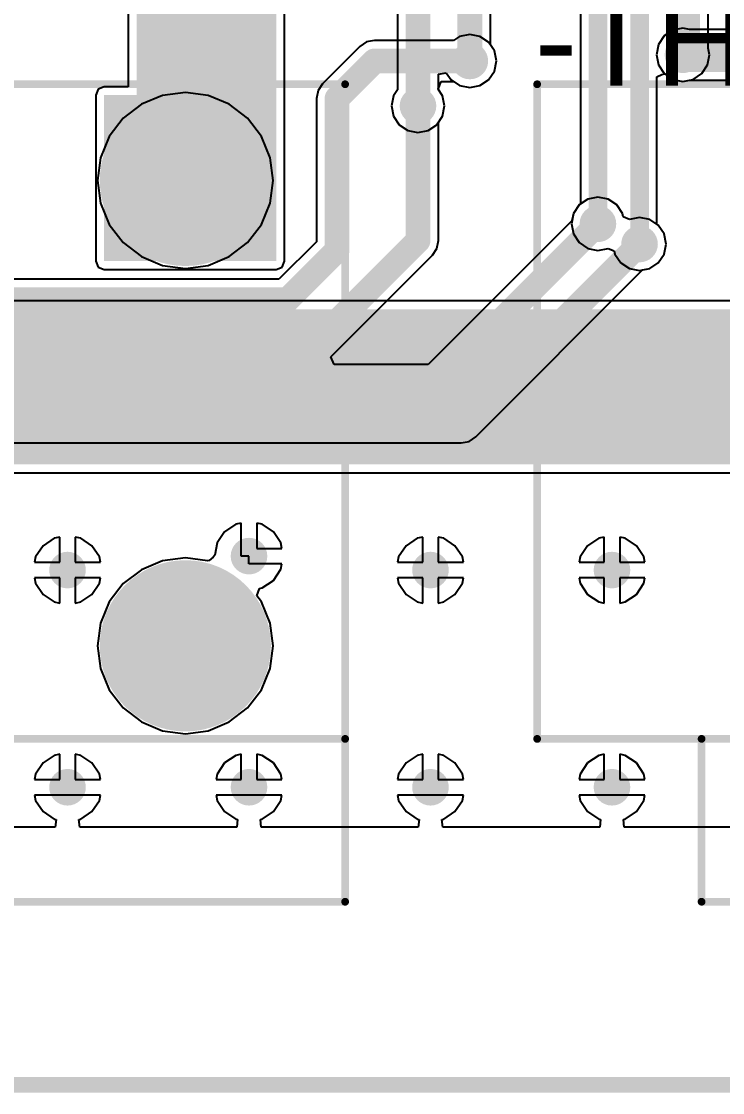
# Model space of a CAD drawing. Header units: millimetres. Extents: x -0.26 to 4.68, y -0.29 to 2.93.
# Drawn here: x 3.03 to 3.482, y -0.237 to 0.453 of the extents above; entities that cross this region are included whole.
import ezdxf

# ---------------------------------------------------------------- set-up
doc = ezdxf.new("R2010")
doc.units = ezdxf.units.MM
doc.header["$MEASUREMENT"] = 0
for name, color, linetype in [('BottomLayer', 5, 'Continuous'), ('BottomSolder', 6, 'Continuous'), ('Mechanical1', 6, 'Continuous'), ('MultiLayer', 9, 'Continuous'), ('PadHoleLayer', 156, 'Continuous'), ('TopLayer', 1, 'Continuous'), ('TopOverlay', 2, 'Continuous'), ('TopSolder', 216, 'Continuous'), ('ViaHoleLayer', 16, 'Continuous')]:
    doc.layers.add(name, color=color, linetype=linetype)
doc.styles.add('Arial', font='arial.ttf', dxfattribs={"height": 0.2})

# ---------------------------------------------------------------- blocks, each defined once
blk = doc.blocks.new('HA0200500000G_10')
at = {"layer": 'BottomLayer'}
h = blk.add_hatch(color=5, dxfattribs=at)
edge = h.paths.add_edge_path()
edge.add_arc((-0.1, 0.15), 0.05118, 0, 360)
h = blk.add_hatch(color=5, dxfattribs=at)
edge = h.paths.add_edge_path()
edge.add_arc((0.1, 0.15), 0.05118, 0, 360)
blk.add_hatch(color=5, dxfattribs=at).paths.add_polyline_path([(-0.15118, -0.09882), (-0.04882, -0.09882), (-0.04882, -0.20118), (-0.15118, -0.20118)])
h = blk.add_hatch(color=5, dxfattribs=at)
edge = h.paths.add_edge_path()
edge.add_arc((0.1, -0.15), 0.05118, 0, 360)
at = {"layer": 'BottomSolder'}
h = blk.add_hatch(color=6, dxfattribs=at)
edge = h.paths.add_edge_path()
edge.add_arc((-0.1, 0.15), 0.05518, 0, 360)
h = blk.add_hatch(color=6, dxfattribs=at)
edge = h.paths.add_edge_path()
edge.add_arc((0.1, 0.15), 0.05518, 0, 360)
blk.add_hatch(color=6, dxfattribs=at).paths.add_polyline_path([(-0.15518, -0.09482), (-0.04482, -0.09482), (-0.04482, -0.20518), (-0.15518, -0.20518)])
h = blk.add_hatch(color=6, dxfattribs=at)
edge = h.paths.add_edge_path()
edge.add_arc((0.1, -0.15), 0.05518, 0, 360)
at = {"layer": 'MultiLayer'}
h = blk.add_hatch(color=9, dxfattribs=at)
edge = h.paths.add_edge_path()
edge.add_arc((-0.1, 0.15), 0.05118, 0, 360)
h = blk.add_hatch(color=9, dxfattribs=at)
edge = h.paths.add_edge_path()
edge.add_arc((0.1, 0.15), 0.05118, 0, 360)
blk.add_hatch(color=9, dxfattribs=at).paths.add_polyline_path([(-0.15118, -0.09882), (-0.04882, -0.09882), (-0.04882, -0.20118), (-0.15118, -0.20118)])
h = blk.add_hatch(color=9, dxfattribs=at)
edge = h.paths.add_edge_path()
edge.add_arc((0.1, -0.15), 0.05118, 0, 360)
at = {"layer": 'PadHoleLayer'}
h = blk.add_hatch(color=156, dxfattribs=at)
edge = h.paths.add_edge_path()
edge.add_arc((-0.1, 0.15), 0.02559, 0, 360)
h = blk.add_hatch(color=156, dxfattribs=at)
edge = h.paths.add_edge_path()
edge.add_arc((0.1, 0.15), 0.02559, 0, 360)
h = blk.add_hatch(color=156, dxfattribs=at)
edge = h.paths.add_edge_path()
edge.add_arc((-0.1, -0.15), 0.02559, 0, 360)
h = blk.add_hatch(color=156, dxfattribs=at)
edge = h.paths.add_edge_path()
edge.add_arc((0.1, -0.15), 0.02559, 0, 360)
at = {"layer": 'TopLayer'}
h = blk.add_hatch(color=1, dxfattribs=at)
edge = h.paths.add_edge_path()
edge.add_arc((-0.1, 0.15), 0.05118, 0, 360)
h = blk.add_hatch(color=1, dxfattribs=at)
edge = h.paths.add_edge_path()
edge.add_arc((0.1, 0.15), 0.05118, 0, 360)
blk.add_hatch(color=1, dxfattribs=at).paths.add_polyline_path([(-0.15118, -0.09882), (-0.04882, -0.09882), (-0.04882, -0.20118), (-0.15118, -0.20118)])
h = blk.add_hatch(color=1, dxfattribs=at)
edge = h.paths.add_edge_path()
edge.add_arc((0.1, -0.15), 0.05118, 0, 360)
at = {"layer": 'TopSolder'}
h = blk.add_hatch(color=216, dxfattribs=at)
edge = h.paths.add_edge_path()
edge.add_arc((-0.1, 0.15), 0.05518, 0, 360)
h = blk.add_hatch(color=216, dxfattribs=at)
edge = h.paths.add_edge_path()
edge.add_arc((0.1, 0.15), 0.05518, 0, 360)
blk.add_hatch(color=216, dxfattribs=at).paths.add_polyline_path([(-0.15518, -0.09482), (-0.04482, -0.09482), (-0.04482, -0.20518), (-0.15518, -0.20518)])
h = blk.add_hatch(color=216, dxfattribs=at)
edge = h.paths.add_edge_path()
edge.add_arc((0.1, -0.15), 0.05518, 0, 360)
at = {"layer": 'TopOverlay', "const_width": 0.005}
for points in [[(-0.301, 0.212), (0.203, 0.212)], [(-0.301, -0.21), (-0.301, 0.212)], [(0.203, -0.315), (0.203, 0.212)], [(-0.301, -0.21), (-0.195, -0.21)], [(-0.195, -0.21), (0.203, -0.21)], [(-0.195, -0.315), (-0.195, -0.21)], [(-0.195, -0.315), (0.203, -0.315)]]:
    blk.add_lwpolyline(points, dxfattribs=at)
at = {"layer": 'TopOverlay', "const_width": 0.0025}
for points in [[(-0.30225, 0.212, 1), (-0.29975, 0.212, 1)], [(-0.30225, 0.212, 1), (-0.29975, 0.212, 1)], [(0.20175, 0.212, 1), (0.20425, 0.212, 1)], [(0.20175, 0.212, 1), (0.20425, 0.212, 1)], [(-0.30225, -0.21, 1), (-0.29975, -0.21, 1)], [(-0.30225, -0.21, 1), (-0.29975, -0.21, 1)], [(-0.19625, -0.21, 1), (-0.19375, -0.21, 1)], [(-0.19625, -0.21, 1), (-0.19375, -0.21, 1)], [(-0.19625, -0.21, 1), (-0.19375, -0.21, 1)], [(0.20175, -0.21, 1), (0.20425, -0.21, 1)], [(-0.19625, -0.315, 1), (-0.19375, -0.315, 1)], [(-0.19625, -0.315, 1), (-0.19375, -0.315, 1)], [(0.20175, -0.315, 1), (0.20425, -0.315, 1)], [(0.20175, -0.315, 1), (0.20425, -0.315, 1)]]:
    blk.add_lwpolyline(points, format="xyb", close=True, dxfattribs=at)
blk = doc.blocks.new('HA0200500000G_12')
at = {"layer": 'BottomLayer'}
h = blk.add_hatch(color=5, dxfattribs=at)
edge = h.paths.add_edge_path()
edge.add_arc((-0.1, 0.15), 0.05118, 0, 360)
h = blk.add_hatch(color=5, dxfattribs=at)
edge = h.paths.add_edge_path()
edge.add_arc((0.1, 0.15), 0.05118, 0, 360)
blk.add_hatch(color=5, dxfattribs=at).paths.add_polyline_path([(-0.15118, -0.09882), (-0.04882, -0.09882), (-0.04882, -0.20118), (-0.15118, -0.20118)])
h = blk.add_hatch(color=5, dxfattribs=at)
edge = h.paths.add_edge_path()
edge.add_arc((0.1, -0.15), 0.05118, 0, 360)
at = {"layer": 'BottomSolder'}
h = blk.add_hatch(color=6, dxfattribs=at)
edge = h.paths.add_edge_path()
edge.add_arc((-0.1, 0.15), 0.05518, 0, 360)
h = blk.add_hatch(color=6, dxfattribs=at)
edge = h.paths.add_edge_path()
edge.add_arc((0.1, 0.15), 0.05518, 0, 360)
blk.add_hatch(color=6, dxfattribs=at).paths.add_polyline_path([(-0.15518, -0.09482), (-0.04482, -0.09482), (-0.04482, -0.20518), (-0.15518, -0.20518)])
h = blk.add_hatch(color=6, dxfattribs=at)
edge = h.paths.add_edge_path()
edge.add_arc((0.1, -0.15), 0.05518, 0, 360)
at = {"layer": 'MultiLayer'}
h = blk.add_hatch(color=9, dxfattribs=at)
edge = h.paths.add_edge_path()
edge.add_arc((-0.1, 0.15), 0.05118, 0, 360)
h = blk.add_hatch(color=9, dxfattribs=at)
edge = h.paths.add_edge_path()
edge.add_arc((0.1, 0.15), 0.05118, 0, 360)
blk.add_hatch(color=9, dxfattribs=at).paths.add_polyline_path([(-0.15118, -0.09882), (-0.04882, -0.09882), (-0.04882, -0.20118), (-0.15118, -0.20118)])
h = blk.add_hatch(color=9, dxfattribs=at)
edge = h.paths.add_edge_path()
edge.add_arc((0.1, -0.15), 0.05118, 0, 360)
at = {"layer": 'PadHoleLayer'}
h = blk.add_hatch(color=156, dxfattribs=at)
edge = h.paths.add_edge_path()
edge.add_arc((-0.1, 0.15), 0.02559, 0, 360)
h = blk.add_hatch(color=156, dxfattribs=at)
edge = h.paths.add_edge_path()
edge.add_arc((0.1, 0.15), 0.02559, 0, 360)
h = blk.add_hatch(color=156, dxfattribs=at)
edge = h.paths.add_edge_path()
edge.add_arc((-0.1, -0.15), 0.02559, 0, 360)
h = blk.add_hatch(color=156, dxfattribs=at)
edge = h.paths.add_edge_path()
edge.add_arc((0.1, -0.15), 0.02559, 0, 360)
at = {"layer": 'TopLayer'}
h = blk.add_hatch(color=1, dxfattribs=at)
edge = h.paths.add_edge_path()
edge.add_arc((-0.1, 0.15), 0.05118, 0, 360)
h = blk.add_hatch(color=1, dxfattribs=at)
edge = h.paths.add_edge_path()
edge.add_arc((0.1, 0.15), 0.05118, 0, 360)
blk.add_hatch(color=1, dxfattribs=at).paths.add_polyline_path([(-0.15118, -0.09882), (-0.04882, -0.09882), (-0.04882, -0.20118), (-0.15118, -0.20118)])
h = blk.add_hatch(color=1, dxfattribs=at)
edge = h.paths.add_edge_path()
edge.add_arc((0.1, -0.15), 0.05118, 0, 360)
at = {"layer": 'TopSolder'}
h = blk.add_hatch(color=216, dxfattribs=at)
edge = h.paths.add_edge_path()
edge.add_arc((-0.1, 0.15), 0.05518, 0, 360)
h = blk.add_hatch(color=216, dxfattribs=at)
edge = h.paths.add_edge_path()
edge.add_arc((0.1, 0.15), 0.05518, 0, 360)
blk.add_hatch(color=216, dxfattribs=at).paths.add_polyline_path([(-0.15518, -0.09482), (-0.04482, -0.09482), (-0.04482, -0.20518), (-0.15518, -0.20518)])
h = blk.add_hatch(color=216, dxfattribs=at)
edge = h.paths.add_edge_path()
edge.add_arc((0.1, -0.15), 0.05518, 0, 360)
at = {"layer": 'TopOverlay', "const_width": 0.005}
for points in [[(-0.301, 0.212), (0.203, 0.212)], [(-0.301, -0.21), (-0.301, 0.212)], [(0.203, -0.315), (0.203, 0.212)], [(-0.301, -0.21), (-0.195, -0.21)], [(-0.195, -0.21), (0.203, -0.21)], [(-0.195, -0.315), (-0.195, -0.21)], [(-0.195, -0.315), (0.203, -0.315)]]:
    blk.add_lwpolyline(points, dxfattribs=at)
at = {"layer": 'TopOverlay', "const_width": 0.0025}
for points in [[(-0.30225, 0.212, 1), (-0.29975, 0.212, 1)], [(-0.30225, 0.212, 1), (-0.29975, 0.212, 1)], [(0.20175, 0.212, 1), (0.20425, 0.212, 1)], [(0.20175, 0.212, 1), (0.20425, 0.212, 1)], [(-0.30225, -0.21, 1), (-0.29975, -0.21, 1)], [(-0.30225, -0.21, 1), (-0.29975, -0.21, 1)], [(-0.19625, -0.21, 1), (-0.19375, -0.21, 1)], [(-0.19625, -0.21, 1), (-0.19375, -0.21, 1)], [(-0.19625, -0.21, 1), (-0.19375, -0.21, 1)], [(0.20175, -0.21, 1), (0.20425, -0.21, 1)], [(-0.19625, -0.315, 1), (-0.19375, -0.315, 1)], [(-0.19625, -0.315, 1), (-0.19375, -0.315, 1)], [(0.20175, -0.315, 1), (0.20425, -0.315, 1)], [(0.20175, -0.315, 1), (0.20425, -0.315, 1)]]:
    blk.add_lwpolyline(points, format="xyb", close=True, dxfattribs=at)

msp = doc.modelspace()

# ---------------------------------------------------------------- hatches: boundary and pattern name
at = {"layer": 'BottomLayer'}
h = msp.add_hatch(color=5, dxfattribs=at)
edge = h.paths.add_edge_path()
edge.add_arc((3.45682, 0.43195), 0.01181, 0, 360)
h = msp.add_hatch(color=5, dxfattribs=at)
edge = h.paths.add_edge_path()
edge.add_arc((3.31941, 0.42795), 0.01181, 0, 360)
h = msp.add_hatch(color=5, dxfattribs=at)
edge = h.paths.add_edge_path()
edge.add_arc((3.286, 0.39895), 0.01181, 0, 360)
h = msp.add_hatch(color=5, dxfattribs=at)
edge = h.paths.add_edge_path()
edge.add_arc((3.402, 0.323), 0.01181, 0, 360)
h = msp.add_hatch(color=5, dxfattribs=at)
edge = h.paths.add_edge_path()
edge.add_arc((3.42882, 0.30995), 0.01181, 0, 360)
h = msp.add_hatch(color=5, dxfattribs=at)
edge = h.paths.add_edge_path()
edge.add_arc((3.17705, 0.10877), 0.01181, 0, 360)
h = msp.add_hatch(color=5, dxfattribs=at)
edge = h.paths.add_edge_path()
edge.add_arc((3.06005, 0.09977), 0.01181, 0, 360)
h = msp.add_hatch(color=5, dxfattribs=at)
edge = h.paths.add_edge_path()
edge.add_arc((3.29405, 0.09977), 0.01181, 0, 360)
h = msp.add_hatch(color=5, dxfattribs=at)
edge = h.paths.add_edge_path()
edge.add_arc((3.41105, 0.09977), 0.01181, 0, 360)
h = msp.add_hatch(color=5, dxfattribs=at)
edge = h.paths.add_edge_path()
edge.add_arc((3.06005, -0.04023), 0.01181, 0, 360)
h = msp.add_hatch(color=5, dxfattribs=at)
edge = h.paths.add_edge_path()
edge.add_arc((3.17705, -0.04023), 0.01181, 0, 360)
h = msp.add_hatch(color=5, dxfattribs=at)
edge = h.paths.add_edge_path()
edge.add_arc((3.29405, -0.04023), 0.01181, 0, 360)
h = msp.add_hatch(color=5, dxfattribs=at)
edge = h.paths.add_edge_path()
edge.add_arc((3.41105, -0.04023), 0.01181, 0, 360)
at = {"layer": 'BottomSolder'}
h = msp.add_hatch(color=6, dxfattribs=at)
edge = h.paths.add_edge_path()
edge.add_arc((3.45682, 0.43195), 0.00591, 0, 360)
h = msp.add_hatch(color=6, dxfattribs=at)
edge = h.paths.add_edge_path()
edge.add_arc((3.31941, 0.42795), 0.00591, 0, 360)
h = msp.add_hatch(color=6, dxfattribs=at)
edge = h.paths.add_edge_path()
edge.add_arc((3.286, 0.39895), 0.00591, 0, 360)
h = msp.add_hatch(color=6, dxfattribs=at)
edge = h.paths.add_edge_path()
edge.add_arc((3.402, 0.323), 0.00591, 0, 360)
h = msp.add_hatch(color=6, dxfattribs=at)
edge = h.paths.add_edge_path()
edge.add_arc((3.42882, 0.30995), 0.00591, 0, 360)
h = msp.add_hatch(color=6, dxfattribs=at)
edge = h.paths.add_edge_path()
edge.add_arc((3.17705, 0.10877), 0.00591, 0, 360)
h = msp.add_hatch(color=6, dxfattribs=at)
edge = h.paths.add_edge_path()
edge.add_arc((3.06005, 0.09977), 0.00591, 0, 360)
h = msp.add_hatch(color=6, dxfattribs=at)
edge = h.paths.add_edge_path()
edge.add_arc((3.29405, 0.09977), 0.00591, 0, 360)
h = msp.add_hatch(color=6, dxfattribs=at)
edge = h.paths.add_edge_path()
edge.add_arc((3.41105, 0.09977), 0.00591, 0, 360)
h = msp.add_hatch(color=6, dxfattribs=at)
edge = h.paths.add_edge_path()
edge.add_arc((3.06005, -0.04023), 0.00591, 0, 360)
h = msp.add_hatch(color=6, dxfattribs=at)
edge = h.paths.add_edge_path()
edge.add_arc((3.17705, -0.04023), 0.00591, 0, 360)
h = msp.add_hatch(color=6, dxfattribs=at)
edge = h.paths.add_edge_path()
edge.add_arc((3.29405, -0.04023), 0.00591, 0, 360)
h = msp.add_hatch(color=6, dxfattribs=at)
edge = h.paths.add_edge_path()
edge.add_arc((3.41105, -0.04023), 0.00591, 0, 360)
at = {"layer": 'TopLayer'}
for points in [[(3.10462, 0.29895), (3.19462, 0.29895), (3.19462, 0.54695), (3.10462, 0.54695)], [(3.08362, 0.29895), (3.10862, 0.29895), (3.10862, 0.40595), (3.08362, 0.40595)]]:
    msp.add_hatch(color=1, dxfattribs=at).paths.add_polyline_path(points)
h = msp.add_hatch(color=1, dxfattribs=at)
edge = h.paths.add_edge_path()
edge.add_arc((3.45682, 0.43195), 0.01181, 0, 360)
h = msp.add_hatch(color=1, dxfattribs=at)
edge = h.paths.add_edge_path()
edge.add_arc((3.31941, 0.42795), 0.01181, 0, 360)
h = msp.add_hatch(color=1, dxfattribs=at)
edge = h.paths.add_edge_path()
edge.add_arc((3.286, 0.39895), 0.01181, 0, 360)
h = msp.add_hatch(color=1, dxfattribs=at)
edge = h.paths.add_edge_path()
edge.add_arc((3.402, 0.323), 0.01181, 0, 360)
h = msp.add_hatch(color=1, dxfattribs=at)
edge = h.paths.add_edge_path()
edge.add_arc((3.42882, 0.30995), 0.01181, 0, 360)
h = msp.add_hatch(color=1, dxfattribs=at)
edge = h.paths.add_edge_path()
edge.add_arc((3.17705, 0.10877), 0.01181, 0, 360)
h = msp.add_hatch(color=1, dxfattribs=at)
edge = h.paths.add_edge_path()
edge.add_arc((3.06005, 0.09977), 0.01181, 0, 360)
h = msp.add_hatch(color=1, dxfattribs=at)
edge = h.paths.add_edge_path()
edge.add_arc((3.29405, 0.09977), 0.01181, 0, 360)
h = msp.add_hatch(color=1, dxfattribs=at)
edge = h.paths.add_edge_path()
edge.add_arc((3.41105, 0.09977), 0.01181, 0, 360)
h = msp.add_hatch(color=1, dxfattribs=at)
edge = h.paths.add_edge_path()
edge.add_arc((3.06005, -0.04023), 0.01181, 0, 360)
h = msp.add_hatch(color=1, dxfattribs=at)
edge = h.paths.add_edge_path()
edge.add_arc((3.17705, -0.04023), 0.01181, 0, 360)
h = msp.add_hatch(color=1, dxfattribs=at)
edge = h.paths.add_edge_path()
edge.add_arc((3.29405, -0.04023), 0.01181, 0, 360)
h = msp.add_hatch(color=1, dxfattribs=at)
edge = h.paths.add_edge_path()
edge.add_arc((3.41105, -0.04023), 0.01181, 0, 360)
at = {"layer": 'TopSolder'}
h = msp.add_hatch(color=216, dxfattribs=at)
edge = h.paths.add_edge_path()
edge.add_arc((3.45682, 0.43195), 0.00591, 0, 360)
h = msp.add_hatch(color=216, dxfattribs=at)
edge = h.paths.add_edge_path()
edge.add_arc((3.31941, 0.42795), 0.00591, 0, 360)
h = msp.add_hatch(color=216, dxfattribs=at)
edge = h.paths.add_edge_path()
edge.add_arc((3.286, 0.39895), 0.00591, 0, 360)
h = msp.add_hatch(color=216, dxfattribs=at)
edge = h.paths.add_edge_path()
edge.add_arc((3.402, 0.323), 0.00591, 0, 360)
h = msp.add_hatch(color=216, dxfattribs=at)
edge = h.paths.add_edge_path()
edge.add_arc((3.42882, 0.30995), 0.00591, 0, 360)
h = msp.add_hatch(color=216, dxfattribs=at)
edge = h.paths.add_edge_path()
edge.add_arc((3.17705, 0.10877), 0.00591, 0, 360)
h = msp.add_hatch(color=216, dxfattribs=at)
edge = h.paths.add_edge_path()
edge.add_arc((3.06005, 0.09977), 0.00591, 0, 360)
h = msp.add_hatch(color=216, dxfattribs=at)
edge = h.paths.add_edge_path()
edge.add_arc((3.29405, 0.09977), 0.00591, 0, 360)
h = msp.add_hatch(color=216, dxfattribs=at)
edge = h.paths.add_edge_path()
edge.add_arc((3.41105, 0.09977), 0.00591, 0, 360)
h = msp.add_hatch(color=216, dxfattribs=at)
edge = h.paths.add_edge_path()
edge.add_arc((3.06005, -0.04023), 0.00591, 0, 360)
h = msp.add_hatch(color=216, dxfattribs=at)
edge = h.paths.add_edge_path()
edge.add_arc((3.17705, -0.04023), 0.00591, 0, 360)
h = msp.add_hatch(color=216, dxfattribs=at)
edge = h.paths.add_edge_path()
edge.add_arc((3.29405, -0.04023), 0.00591, 0, 360)
h = msp.add_hatch(color=216, dxfattribs=at)
edge = h.paths.add_edge_path()
edge.add_arc((3.41105, -0.04023), 0.00591, 0, 360)
at = {"layer": 'ViaHoleLayer'}
h = msp.add_hatch(color=16, dxfattribs=at)
edge = h.paths.add_edge_path()
edge.add_arc((3.45682, 0.43195), 0.00591, 0, 360)
h = msp.add_hatch(color=16, dxfattribs=at)
edge = h.paths.add_edge_path()
edge.add_arc((3.31941, 0.42795), 0.00591, 0, 360)
h = msp.add_hatch(color=16, dxfattribs=at)
edge = h.paths.add_edge_path()
edge.add_arc((3.286, 0.39895), 0.00591, 0, 360)
h = msp.add_hatch(color=16, dxfattribs=at)
edge = h.paths.add_edge_path()
edge.add_arc((3.402, 0.323), 0.00591, 0, 360)
h = msp.add_hatch(color=16, dxfattribs=at)
edge = h.paths.add_edge_path()
edge.add_arc((3.42882, 0.30995), 0.00591, 0, 360)
h = msp.add_hatch(color=16, dxfattribs=at)
edge = h.paths.add_edge_path()
edge.add_arc((3.17705, 0.10877), 0.00591, 0, 360)
h = msp.add_hatch(color=16, dxfattribs=at)
edge = h.paths.add_edge_path()
edge.add_arc((3.06005, 0.09977), 0.00591, 0, 360)
h = msp.add_hatch(color=16, dxfattribs=at)
edge = h.paths.add_edge_path()
edge.add_arc((3.29405, 0.09977), 0.00591, 0, 360)
h = msp.add_hatch(color=16, dxfattribs=at)
edge = h.paths.add_edge_path()
edge.add_arc((3.41105, 0.09977), 0.00591, 0, 360)
h = msp.add_hatch(color=16, dxfattribs=at)
edge = h.paths.add_edge_path()
edge.add_arc((3.06005, -0.04023), 0.00591, 0, 360)
h = msp.add_hatch(color=16, dxfattribs=at)
edge = h.paths.add_edge_path()
edge.add_arc((3.17705, -0.04023), 0.00591, 0, 360)
h = msp.add_hatch(color=16, dxfattribs=at)
edge = h.paths.add_edge_path()
edge.add_arc((3.29405, -0.04023), 0.00591, 0, 360)
h = msp.add_hatch(color=16, dxfattribs=at)
edge = h.paths.add_edge_path()
edge.add_arc((3.41105, -0.04023), 0.00591, 0, 360)

# ---------------------------------------------------------------- linework, layer by layer
at = {"layer": 'BottomLayer'}
for p, q in [((3.45682, 0.44909), (3.45026, 0.44778)), ((3.46098, 0.44826), (3.45682, 0.44909)), ((3.31285, 0.44378), (3.30898, 0.4412)), ((3.31941, 0.44509), (3.31285, 0.44378)), ((3.32596, 0.44378), (3.31941, 0.44509)), ((3.33153, 0.44007), (3.32596, 0.44378)), ((3.4447, 0.44407), (3.44099, 0.43851)), ((3.45026, 0.44778), (3.4447, 0.44407)), ((3.80519, 0.44826), (3.46098, 0.44826)), ((3.24858, 0.43732), (3.22445, 0.4132)), ((3.25288, 0.44019), (3.24858, 0.43732)), ((3.25795, 0.4412), (3.25288, 0.44019)), ((3.30898, 0.4412), (3.25795, 0.4412)), ((3.33524, 0.43451), (3.33153, 0.44007)), ((3.44099, 0.43851), (3.43968, 0.43195)), ((3.33655, 0.42795), (3.33524, 0.43451)), ((3.43968, 0.43195), (3.44099, 0.42539)), ((3.33153, 0.41583), (3.33524, 0.42139)), ((3.33524, 0.42139), (3.33655, 0.42795)), ((3.44099, 0.42539), (3.4447, 0.41983)), ((3.29904, 0.40969), (3.30101, 0.41469)), ((3.30101, 0.41469), (3.30898, 0.41469)), ((3.30898, 0.41469), (3.31285, 0.41211)), ((3.32596, 0.41211), (3.33153, 0.41583)), ((3.4447, 0.41983), (3.45026, 0.41611)), ((3.45026, 0.41611), (3.45682, 0.41481)), ((3.45682, 0.41481), (3.46098, 0.41564)), ((3.46098, 0.41564), (3.81195, 0.41564)), ((3.13602, 0.40761), (3.12136, 0.40568)), ((3.15069, 0.40568), (3.13602, 0.40761)), ((3.22158, 0.4089), (3.22057, 0.40382)), ((3.22445, 0.4132), (3.22158, 0.4089)), ((3.30184, 0.40551), (3.29904, 0.40969)), ((3.31285, 0.41211), (3.31941, 0.41081)), ((3.31941, 0.41081), (3.32596, 0.41211)), ((3.12136, 0.40568), (3.10769, 0.40002)), ((3.16436, 0.40002), (3.15069, 0.40568)), ((3.22057, 0.40382), (3.22057, 0.31144)), ((3.30314, 0.39895), (3.30184, 0.40551)), ((3.10769, 0.40002), (3.09595, 0.39102)), ((3.17609, 0.39102), (3.16436, 0.40002)), ((3.30184, 0.39239), (3.30314, 0.39895)), ((3.09595, 0.39102), (3.08695, 0.37928)), ((3.1851, 0.37928), (3.17609, 0.39102)), ((3.29925, 0.38853), (3.30184, 0.39239)), ((3.29925, 0.31213), (3.29925, 0.38853)), ((3.08695, 0.37928), (3.08129, 0.36561)), ((3.19076, 0.36561), (3.1851, 0.37928)), ((3.08129, 0.36561), (3.07936, 0.35095)), ((3.19269, 0.35095), (3.19076, 0.36561)), ((3.07936, 0.35095), (3.08129, 0.33628)), ((3.19076, 0.33628), (3.19269, 0.35095)), ((3.39544, 0.33884), (3.38988, 0.33512)), ((3.402, 0.34014), (3.39544, 0.33884)), ((3.40856, 0.33884), (3.402, 0.34014)), ((3.41412, 0.33512), (3.40856, 0.33884)), ((3.08129, 0.33628), (3.08695, 0.32262)), ((3.1851, 0.32262), (3.19076, 0.33628)), ((3.38988, 0.33512), (3.38616, 0.32956)), ((3.41784, 0.32956), (3.41412, 0.33512)), ((3.38526, 0.325), (3.29246, 0.2322)), ((3.38616, 0.32956), (3.38526, 0.325)), ((3.41826, 0.32744), (3.41784, 0.32956)), ((3.42226, 0.32578), (3.41826, 0.32744)), ((3.42882, 0.32709), (3.42226, 0.32578)), ((3.43538, 0.32578), (3.42882, 0.32709)), ((3.44094, 0.32207), (3.43538, 0.32578)), ((3.08695, 0.32262), (3.09595, 0.31088)), ((3.17609, 0.31088), (3.1851, 0.32262)), ((3.44466, 0.31651), (3.44094, 0.32207)), ((3.09595, 0.31088), (3.10769, 0.30187)), ((3.16436, 0.30187), (3.17609, 0.31088)), ((3.22057, 0.31144), (3.19633, 0.2872)), ((3.29825, 0.30705), (3.29925, 0.31213)), ((3.44596, 0.30995), (3.44466, 0.31651)), ((3.29537, 0.30275), (3.29825, 0.30705)), ((3.44466, 0.30339), (3.44596, 0.30995)), ((3.10769, 0.30187), (3.12136, 0.29621)), ((3.15069, 0.29621), (3.16436, 0.30187)), ((3.22982, 0.2372), (3.29537, 0.30275)), ((3.43538, 0.29411), (3.44094, 0.29783)), ((3.44094, 0.29783), (3.44466, 0.30339)), ((3.12136, 0.29621), (3.13602, 0.29428)), ((3.13602, 0.29428), (3.15069, 0.29621)), ((3.3232, 0.18558), (3.43083, 0.29321)), ((3.43083, 0.29321), (3.43538, 0.29411)), ((3.19633, 0.2872), (1.33511, 0.2872)), ((3.23189, 0.2322), (3.22982, 0.2372)), ((3.29246, 0.2322), (3.23189, 0.2322)), ((0.97382, 0.18169), (3.31382, 0.18169)), ((3.31382, 0.18169), (3.3189, 0.1827)), ((3.3189, 0.1827), (3.3232, 0.18558)), ((3.16133, 0.1245), (3.15651, 0.11728)), ((3.16854, 0.12932), (3.16133, 0.1245)), ((3.17205, 0.13001), (3.16854, 0.12932)), ((3.17205, 0.10877), (3.17205, 0.13001)), ((3.18556, 0.12932), (3.18205, 0.13001)), ((3.18205, 0.13001), (3.18205, 0.11377)), ((3.19278, 0.1245), (3.18556, 0.12932)), ((3.1976, 0.11728), (3.19278, 0.1245)), ((3.05154, 0.12032), (3.04433, 0.1155)), ((3.05505, 0.12101), (3.05154, 0.12032)), ((3.05505, 0.10477), (3.05505, 0.12101)), ((3.06856, 0.12032), (3.06505, 0.12101)), ((3.06505, 0.12101), (3.06505, 0.10477)), ((3.07578, 0.1155), (3.06856, 0.12032)), ((3.28554, 0.12032), (3.27833, 0.1155)), ((3.28905, 0.12101), (3.28554, 0.12032)), ((3.28905, 0.10477), (3.28905, 0.12101)), ((3.30256, 0.12032), (3.29905, 0.12101)), ((3.29905, 0.12101), (3.29905, 0.10477)), ((3.30978, 0.1155), (3.30256, 0.12032)), ((3.40254, 0.12032), (3.39533, 0.1155)), ((3.40605, 0.12101), (3.40254, 0.12032)), ((3.40605, 0.10477), (3.40605, 0.12101)), ((3.41956, 0.12032), (3.41605, 0.12101)), ((3.41605, 0.12101), (3.41605, 0.10477)), ((3.42678, 0.1155), (3.41956, 0.12032)), ((3.04433, 0.1155), (3.03951, 0.10828)), ((3.0806, 0.10828), (3.07578, 0.1155)), ((3.15651, 0.11728), (3.15493, 0.10934)), ((3.18205, 0.11377), (3.1983, 0.11377)), ((3.1983, 0.11377), (3.1976, 0.11728)), ((3.27833, 0.1155), (3.27351, 0.10828)), ((3.3146, 0.10828), (3.30978, 0.1155)), ((3.39533, 0.1155), (3.39051, 0.10828)), ((3.4316, 0.10828), (3.42678, 0.1155)), ((3.03951, 0.10828), (3.03881, 0.10477)), ((3.03881, 0.10477), (3.05505, 0.10477)), ((3.06505, 0.10477), (3.0813, 0.10477)), ((3.0813, 0.10477), (3.0806, 0.10828)), ((3.12136, 0.10568), (3.10769, 0.10002)), ((3.13602, 0.10761), (3.12136, 0.10568)), ((3.15032, 0.10573), (3.13602, 0.10761)), ((3.15128, 0.10584), (3.15032, 0.10573)), ((3.15394, 0.10802), (3.15128, 0.10584)), ((3.15493, 0.10934), (3.15394, 0.10802)), ((3.17705, 0.10877), (3.17205, 0.10877)), ((3.17705, 0.10377), (3.17705, 0.10877)), ((3.1983, 0.10377), (3.17705, 0.10377)), ((3.1976, 0.10026), (3.1983, 0.10377)), ((3.27351, 0.10828), (3.27281, 0.10477)), ((3.27281, 0.10477), (3.28905, 0.10477)), ((3.29905, 0.10477), (3.3153, 0.10477)), ((3.3153, 0.10477), (3.3146, 0.10828)), ((3.39051, 0.10828), (3.38981, 0.10477)), ((3.38981, 0.10477), (3.40605, 0.10477)), ((3.41605, 0.10477), (3.4323, 0.10477)), ((3.4323, 0.10477), (3.4316, 0.10828)), ((3.10769, 0.10002), (3.09595, 0.09102)), ((3.19278, 0.09305), (3.1976, 0.10026)), ((3.05505, 0.09477), (3.03881, 0.09477)), ((3.03881, 0.09477), (3.03951, 0.09126)), ((3.03951, 0.09126), (3.04433, 0.08405)), ((3.05505, 0.07853), (3.05505, 0.09477)), ((3.0813, 0.09477), (3.06505, 0.09477)), ((3.06505, 0.09477), (3.06505, 0.07853)), ((3.07578, 0.08405), (3.0806, 0.09126)), ((3.0806, 0.09126), (3.0813, 0.09477)), ((3.09595, 0.09102), (3.08695, 0.07928)), ((3.18556, 0.08823), (3.19278, 0.09305)), ((3.28905, 0.09477), (3.27281, 0.09477)), ((3.27281, 0.09477), (3.27351, 0.09126)), ((3.27351, 0.09126), (3.27833, 0.08405)), ((3.28905, 0.07853), (3.28905, 0.09477)), ((3.3153, 0.09477), (3.29905, 0.09477)), ((3.29905, 0.09477), (3.29905, 0.07853)), ((3.30978, 0.08405), (3.3146, 0.09126)), ((3.3146, 0.09126), (3.3153, 0.09477)), ((3.40605, 0.09477), (3.38981, 0.09477)), ((3.38981, 0.09477), (3.39051, 0.09126)), ((3.39051, 0.09126), (3.39533, 0.08405)), ((3.40605, 0.07853), (3.40605, 0.09477)), ((3.4323, 0.09477), (3.41605, 0.09477)), ((3.41605, 0.09477), (3.41605, 0.07853)), ((3.42678, 0.08405), (3.4316, 0.09126)), ((3.4316, 0.09126), (3.4323, 0.09477)), ((3.04433, 0.08405), (3.05154, 0.07923)), ((3.06856, 0.07923), (3.07578, 0.08405)), ((3.18209, 0.0832), (3.18385, 0.08788)), ((3.1851, 0.07928), (3.18209, 0.0832)), ((3.18385, 0.08788), (3.18556, 0.08823)), ((3.27833, 0.08405), (3.28554, 0.07923)), ((3.30256, 0.07923), (3.30978, 0.08405)), ((3.39533, 0.08405), (3.40254, 0.07923)), ((3.41956, 0.07923), (3.42678, 0.08405)), ((3.05154, 0.07923), (3.05505, 0.07853)), ((3.06505, 0.07853), (3.06856, 0.07923)), ((3.08695, 0.07928), (3.08129, 0.06561)), ((3.19076, 0.06561), (3.1851, 0.07928)), ((3.28554, 0.07923), (3.28905, 0.07853)), ((3.29905, 0.07853), (3.30256, 0.07923)), ((3.40254, 0.07923), (3.40605, 0.07853)), ((3.41605, 0.07853), (3.41956, 0.07923)), ((3.08129, 0.06561), (3.07936, 0.05095)), ((3.19269, 0.05095), (3.19076, 0.06561)), ((3.07936, 0.05095), (3.08129, 0.03628)), ((3.19076, 0.03628), (3.19269, 0.05095)), ((3.08129, 0.03628), (3.08695, 0.02262)), ((3.1851, 0.02262), (3.19076, 0.03628)), ((3.08695, 0.02262), (3.09595, 0.01088)), ((3.17609, 0.01088), (3.1851, 0.02262)), ((3.09595, 0.01088), (3.10769, 0.00187)), ((3.16436, 0.00187), (3.17609, 0.01088)), ((3.10769, 0.00187), (3.12136, -0.00379)), ((3.15069, -0.00379), (3.16436, 0.00187)), ((3.12136, -0.00379), (3.13602, -0.00572)), ((3.13602, -0.00572), (3.15069, -0.00379)), ((3.05154, -0.01968), (3.04433, -0.0245)), ((3.05505, -0.01899), (3.05154, -0.01968)), ((3.05505, -0.03523), (3.05505, -0.01899)), ((3.06856, -0.01968), (3.06505, -0.01899)), ((3.06505, -0.01899), (3.06505, -0.03523)), ((3.07578, -0.0245), (3.06856, -0.01968)), ((3.16854, -0.01968), (3.16133, -0.0245)), ((3.17205, -0.01899), (3.16854, -0.01968)), ((3.17205, -0.03523), (3.17205, -0.01899)), ((3.18556, -0.01968), (3.18205, -0.01899)), ((3.18205, -0.01899), (3.18205, -0.03523)), ((3.19278, -0.0245), (3.18556, -0.01968)), ((3.28554, -0.01968), (3.27833, -0.0245)), ((3.28905, -0.01899), (3.28554, -0.01968)), ((3.28905, -0.03523), (3.28905, -0.01899)), ((3.30256, -0.01968), (3.29905, -0.01899)), ((3.29905, -0.01899), (3.29905, -0.03523)), ((3.30978, -0.0245), (3.30256, -0.01968)), ((3.40254, -0.01968), (3.39533, -0.0245)), ((3.40605, -0.01899), (3.40254, -0.01968)), ((3.40605, -0.03523), (3.40605, -0.01899)), ((3.41956, -0.01968), (3.41605, -0.01899)), ((3.41605, -0.01899), (3.41605, -0.03523)), ((3.42678, -0.0245), (3.41956, -0.01968)), ((3.04433, -0.0245), (3.03951, -0.03172)), ((3.0806, -0.03172), (3.07578, -0.0245)), ((3.16133, -0.0245), (3.15651, -0.03172)), ((3.1976, -0.03172), (3.19278, -0.0245)), ((3.27833, -0.0245), (3.27351, -0.03172)), ((3.3146, -0.03172), (3.30978, -0.0245)), ((3.39533, -0.0245), (3.39051, -0.03172)), ((3.4316, -0.03172), (3.42678, -0.0245)), ((3.03951, -0.03172), (3.03881, -0.03523)), ((3.0813, -0.03523), (3.0806, -0.03172)), ((3.15651, -0.03172), (3.15581, -0.03523)), ((3.1983, -0.03523), (3.1976, -0.03172)), ((3.27351, -0.03172), (3.27281, -0.03523)), ((3.3153, -0.03523), (3.3146, -0.03172)), ((3.39051, -0.03172), (3.38981, -0.03523)), ((3.4323, -0.03523), (3.4316, -0.03172)), ((3.03881, -0.03523), (3.05505, -0.03523)), ((3.06505, -0.03523), (3.0813, -0.03523)), ((3.15581, -0.03523), (3.17205, -0.03523)), ((3.18205, -0.03523), (3.1983, -0.03523)), ((3.27281, -0.03523), (3.28905, -0.03523)), ((3.29905, -0.03523), (3.3153, -0.03523)), ((3.38981, -0.03523), (3.40605, -0.03523)), ((3.41605, -0.03523), (3.4323, -0.03523)), ((3.0813, -0.04523), (3.03881, -0.04523)), ((3.03881, -0.04523), (3.03951, -0.04874)), ((3.0806, -0.04874), (3.0813, -0.04523)), ((3.1983, -0.04523), (3.15581, -0.04523)), ((3.15581, -0.04523), (3.15651, -0.04874)), ((3.1976, -0.04874), (3.1983, -0.04523)), ((3.3153, -0.04523), (3.27281, -0.04523)), ((3.27281, -0.04523), (3.27351, -0.04874)), ((3.3146, -0.04874), (3.3153, -0.04523)), ((3.4323, -0.04523), (3.38981, -0.04523)), ((3.38981, -0.04523), (3.39051, -0.04874)), ((3.4316, -0.04874), (3.4323, -0.04523)), ((3.03951, -0.04874), (3.04433, -0.05595)), ((3.07578, -0.05595), (3.0806, -0.04874)), ((3.15651, -0.04874), (3.16133, -0.05595)), ((3.19278, -0.05595), (3.1976, -0.04874)), ((3.27351, -0.04874), (3.27833, -0.05595)), ((3.30978, -0.05595), (3.3146, -0.04874)), ((3.39051, -0.04874), (3.39533, -0.05595)), ((3.42678, -0.05595), (3.4316, -0.04874)), ((3.04433, -0.05595), (3.05154, -0.06077)), ((3.05154, -0.06077), (3.05268, -0.061)), ((3.05268, -0.061), (3.05219, -0.066)), ((3.06743, -0.061), (3.06856, -0.06077)), ((3.06792, -0.066), (3.06743, -0.061)), ((3.06856, -0.06077), (3.07578, -0.05595)), ((3.16133, -0.05595), (3.16854, -0.06077)), ((3.16854, -0.06077), (3.16968, -0.061)), ((3.16968, -0.061), (3.16919, -0.066)), ((3.18443, -0.061), (3.18556, -0.06077)), ((3.18492, -0.066), (3.18443, -0.061)), ((3.18556, -0.06077), (3.19278, -0.05595)), ((3.27833, -0.05595), (3.28554, -0.06077)), ((3.28554, -0.06077), (3.28668, -0.061)), ((3.28668, -0.061), (3.28619, -0.066)), ((3.30143, -0.061), (3.30256, -0.06077)), ((3.30192, -0.066), (3.30143, -0.061)), ((3.30256, -0.06077), (3.30978, -0.05595)), ((3.39533, -0.05595), (3.40254, -0.06077)), ((3.40254, -0.06077), (3.40368, -0.061)), ((3.40368, -0.061), (3.40319, -0.066)), ((3.41843, -0.061), (3.41956, -0.06077)), ((3.41892, -0.066), (3.41843, -0.061)), ((3.41956, -0.06077), (3.42678, -0.05595)), ((3.05219, -0.066), (2.95092, -0.066)), ((3.16919, -0.066), (3.06792, -0.066)), ((3.28619, -0.066), (3.18492, -0.066)), ((3.40319, -0.066), (3.30192, -0.066)), ((3.52019, -0.066), (3.41892, -0.066))]:
    msp.add_line(p, q, dxfattribs=at)
for points, const_width in [([(3.45682, 0.43195), (3.81195, 0.43195)], 0.022), ([(3.23382, 0.40382), (3.25795, 0.42795)], 0.016), ([(3.25795, 0.42795), (3.31941, 0.42795)], 0.016), ([(3.31941, 0.42795), (3.321, 0.42795)], 0.016), ([(3.23382, 0.30595), (3.23382, 0.40382)], 0.016), ([(3.286, 0.31213), (3.286, 0.39895)], 0.016), ([(3.29795, 0.21895), (3.402, 0.323)], 0.016), ([(3.21687, 0.243), (3.286, 0.31213)], 0.016), ([(3.31382, 0.19495), (3.42882, 0.30995)], 0.016), ([(3.20182, 0.27395), (3.23382, 0.30595)], 0.016), ([(1.32962, 0.27395), (3.20182, 0.27395)], 0.016), ([(1.16057, 0.243), (3.21687, 0.243)], 0.016), ([(0.98376, 0.21895), (3.29795, 0.21895)], 0.016), ([(0.97382, 0.19495), (3.31382, 0.19495)], 0.016)]:
    msp.add_lwpolyline(points, dxfattribs=dict(at, const_width=const_width))
for points, const_width in [([(3.45132, 0.43195, 1), (3.46232, 0.43195, 1)], 0.011), ([(3.25395, 0.42795, 1), (3.26195, 0.42795, 1)], 0.008), ([(3.25395, 0.42795, 1), (3.26195, 0.42795, 1)], 0.008), ([(3.31541, 0.42795, 1), (3.32341, 0.42795, 1)], 0.008), ([(3.31541, 0.42795, 1), (3.32341, 0.42795, 1)], 0.008), ([(3.317, 0.42795, 1), (3.325, 0.42795, 1)], 0.008), ([(3.22982, 0.40382, 1), (3.23782, 0.40382, 1)], 0.008), ([(3.22982, 0.40382, 1), (3.23782, 0.40382, 1)], 0.008), ([(3.282, 0.39895, 1), (3.29, 0.39895, 1)], 0.008), ([(3.398, 0.323, 1), (3.406, 0.323, 1)], 0.008), ([(3.282, 0.31213, 1), (3.29, 0.31213, 1)], 0.008), ([(3.282, 0.31213, 1), (3.29, 0.31213, 1)], 0.008), ([(3.42482, 0.30995, 1), (3.43282, 0.30995, 1)], 0.008), ([(3.22982, 0.30595, 1), (3.23782, 0.30595, 1)], 0.008), ([(3.22982, 0.30595, 1), (3.23782, 0.30595, 1)], 0.008), ([(3.19782, 0.27395, 1), (3.20582, 0.27395, 1)], 0.008), ([(3.19782, 0.27395, 1), (3.20582, 0.27395, 1)], 0.008), ([(3.21287, 0.243, 1), (3.22087, 0.243, 1)], 0.008), ([(3.21287, 0.243, 1), (3.22087, 0.243, 1)], 0.008), ([(3.29395, 0.21895, 1), (3.30195, 0.21895, 1)], 0.008), ([(3.29395, 0.21895, 1), (3.30195, 0.21895, 1)], 0.008), ([(3.30982, 0.19495, 1), (3.31782, 0.19495, 1)], 0.008), ([(3.30982, 0.19495, 1), (3.31782, 0.19495, 1)], 0.008)]:
    msp.add_lwpolyline(points, format="xyb", close=True, dxfattribs=dict(at, const_width=const_width))
at = {"layer": 'Mechanical1', "const_width": 0.01}
msp.add_lwpolyline([(2.50994, -0.23205), (4.60723, -0.23205)], dxfattribs=at)
at = {"layer": 'TopLayer'}
for p, q in [((3.47314, 0.43611), (3.47314, 1.13465)), ((3.27275, 0.62311), (3.27275, 0.40937)), ((3.33266, 0.43837), (3.33266, 0.60592)), ((3.39078, 0.57164), (3.39078, 0.33572)), ((3.20003, 0.29895), (3.20003, 0.54695)), ((3.09921, 0.48295), (3.09921, 0.41136)), ((3.33524, 0.43451), (3.33266, 0.43837)), ((3.47396, 0.43195), (3.47314, 0.43611)), ((3.33655, 0.42795), (3.33524, 0.43451)), ((3.47266, 0.42539), (3.47396, 0.43195)), ((3.33153, 0.41583), (3.33524, 0.42139)), ((3.33524, 0.42139), (3.33655, 0.42795)), ((3.46894, 0.41983), (3.47266, 0.42539)), ((3.29925, 0.4194), (3.30425, 0.42036)), ((3.29925, 0.40937), (3.29925, 0.4194)), ((3.30425, 0.42036), (3.30729, 0.41583)), ((3.30729, 0.41583), (3.31285, 0.41211)), ((3.32596, 0.41211), (3.33153, 0.41583)), ((3.44004, 0.41781), (3.44329, 0.41922)), ((3.44004, 0.32267), (3.44004, 0.41781)), ((3.44329, 0.41922), (3.44504, 0.4196)), ((3.44504, 0.4196), (3.45026, 0.41611)), ((3.45026, 0.41611), (3.45682, 0.41481)), ((3.45682, 0.41481), (3.46338, 0.41611)), ((3.46338, 0.41611), (3.46894, 0.41983)), ((3.0798, 0.40978), (3.07821, 0.40595)), ((3.08362, 0.41136), (3.0798, 0.40978)), ((3.09921, 0.41136), (3.08362, 0.41136)), ((3.27275, 0.40937), (3.27016, 0.40551)), ((3.30184, 0.40551), (3.29925, 0.40937)), ((3.31285, 0.41211), (3.31941, 0.41081)), ((3.31941, 0.41081), (3.32596, 0.41211)), ((3.07821, 0.40595), (3.07821, 0.29895)), ((3.27016, 0.40551), (3.26886, 0.39895)), ((3.30314, 0.39895), (3.30184, 0.40551)), ((3.26886, 0.39895), (3.27016, 0.39239)), ((3.30184, 0.39239), (3.30314, 0.39895)), ((3.27016, 0.39239), (3.27388, 0.38683)), ((3.27388, 0.38683), (3.27944, 0.38311)), ((3.29256, 0.38311), (3.29812, 0.38683)), ((3.29812, 0.38683), (3.30184, 0.39239)), ((3.27944, 0.38311), (3.286, 0.38181)), ((3.286, 0.38181), (3.29256, 0.38311)), ((3.38988, 0.33512), (3.38616, 0.32956)), ((3.39078, 0.33572), (3.38988, 0.33512)), ((3.38616, 0.32956), (3.38486, 0.323)), ((3.38486, 0.323), (3.38616, 0.31644)), ((3.44094, 0.32207), (3.44004, 0.32267)), ((3.44466, 0.31651), (3.44094, 0.32207)), ((3.38616, 0.31644), (3.38988, 0.31088)), ((3.38988, 0.31088), (3.39544, 0.30716)), ((3.44596, 0.30995), (3.44466, 0.31651)), ((3.39544, 0.30716), (3.402, 0.30586)), ((3.402, 0.30586), (3.40856, 0.30716)), ((3.40856, 0.30716), (3.41257, 0.3055)), ((3.41257, 0.3055), (3.41299, 0.30339)), ((3.44466, 0.30339), (3.44596, 0.30995)), ((3.07821, 0.29895), (3.0798, 0.29512)), ((3.19845, 0.29512), (3.20003, 0.29895)), ((3.41299, 0.30339), (3.4167, 0.29783)), ((3.4167, 0.29783), (3.42226, 0.29411)), ((3.43538, 0.29411), (3.44094, 0.29783)), ((3.44094, 0.29783), (3.44466, 0.30339)), ((3.0798, 0.29512), (3.08362, 0.29354)), ((3.08362, 0.29354), (3.19462, 0.29354)), ((3.19462, 0.29354), (3.19845, 0.29512)), ((3.42226, 0.29411), (3.42882, 0.29281)), ((3.42882, 0.29281), (3.43538, 0.29411)), ((4.559, 0.27342), (0.5878, 0.27342)), ((0.56482, 0.16247), (4.55982, 0.16247)), ((3.16133, 0.1245), (3.15651, 0.11728)), ((3.16854, 0.12932), (3.16133, 0.1245)), ((3.17205, 0.13001), (3.16854, 0.12932)), ((3.17205, 0.10877), (3.17205, 0.13001)), ((3.18556, 0.12932), (3.18205, 0.13001)), ((3.18205, 0.13001), (3.18205, 0.11377)), ((3.19278, 0.1245), (3.18556, 0.12932)), ((3.1976, 0.11728), (3.19278, 0.1245)), ((3.05154, 0.12032), (3.04433, 0.1155)), ((3.05505, 0.12101), (3.05154, 0.12032)), ((3.05505, 0.10477), (3.05505, 0.12101)), ((3.06856, 0.12032), (3.06505, 0.12101)), ((3.06505, 0.12101), (3.06505, 0.10477)), ((3.07578, 0.1155), (3.06856, 0.12032)), ((3.28554, 0.12032), (3.27833, 0.1155)), ((3.28905, 0.12101), (3.28554, 0.12032)), ((3.28905, 0.10477), (3.28905, 0.12101)), ((3.30256, 0.12032), (3.29905, 0.12101)), ((3.29905, 0.12101), (3.29905, 0.10477)), ((3.30978, 0.1155), (3.30256, 0.12032)), ((3.40254, 0.12032), (3.39533, 0.1155)), ((3.40605, 0.12101), (3.40254, 0.12032)), ((3.40605, 0.10477), (3.40605, 0.12101)), ((3.41956, 0.12032), (3.41605, 0.12101)), ((3.41605, 0.12101), (3.41605, 0.10477)), ((3.42678, 0.1155), (3.41956, 0.12032)), ((3.04433, 0.1155), (3.03951, 0.10828)), ((3.0806, 0.10828), (3.07578, 0.1155)), ((3.15651, 0.11728), (3.15493, 0.10934)), ((3.18205, 0.11377), (3.1983, 0.11377)), ((3.1983, 0.11377), (3.1976, 0.11728)), ((3.27833, 0.1155), (3.27351, 0.10828)), ((3.3146, 0.10828), (3.30978, 0.1155)), ((3.39533, 0.1155), (3.39051, 0.10828)), ((3.4316, 0.10828), (3.42678, 0.1155)), ((3.03951, 0.10828), (3.03881, 0.10477)), ((3.03881, 0.10477), (3.05505, 0.10477)), ((3.06505, 0.10477), (3.0813, 0.10477)), ((3.0813, 0.10477), (3.0806, 0.10828)), ((3.12136, 0.10568), (3.10769, 0.10002)), ((3.13602, 0.10761), (3.12136, 0.10568)), ((3.15032, 0.10573), (3.13602, 0.10761)), ((3.15128, 0.10584), (3.15032, 0.10573)), ((3.15394, 0.10802), (3.15128, 0.10584)), ((3.15493, 0.10934), (3.15394, 0.10802)), ((3.17705, 0.10877), (3.17205, 0.10877)), ((3.17705, 0.10377), (3.17705, 0.10877)), ((3.1983, 0.10377), (3.17705, 0.10377)), ((3.1976, 0.10026), (3.1983, 0.10377)), ((3.27351, 0.10828), (3.27281, 0.10477)), ((3.27281, 0.10477), (3.28905, 0.10477)), ((3.29905, 0.10477), (3.3153, 0.10477)), ((3.3153, 0.10477), (3.3146, 0.10828)), ((3.39051, 0.10828), (3.38981, 0.10477)), ((3.38981, 0.10477), (3.40605, 0.10477)), ((3.41605, 0.10477), (3.4323, 0.10477)), ((3.4323, 0.10477), (3.4316, 0.10828)), ((3.10769, 0.10002), (3.09595, 0.09102)), ((3.19278, 0.09305), (3.1976, 0.10026)), ((3.05505, 0.09477), (3.03881, 0.09477)), ((3.03881, 0.09477), (3.03951, 0.09126)), ((3.03951, 0.09126), (3.04433, 0.08405)), ((3.05505, 0.07853), (3.05505, 0.09477)), ((3.0813, 0.09477), (3.06505, 0.09477)), ((3.06505, 0.09477), (3.06505, 0.07853)), ((3.07578, 0.08405), (3.0806, 0.09126)), ((3.0806, 0.09126), (3.0813, 0.09477)), ((3.09595, 0.09102), (3.08695, 0.07928)), ((3.18556, 0.08823), (3.19278, 0.09305)), ((3.28905, 0.09477), (3.27281, 0.09477)), ((3.27281, 0.09477), (3.27351, 0.09126)), ((3.27351, 0.09126), (3.27833, 0.08405)), ((3.28905, 0.07853), (3.28905, 0.09477)), ((3.3153, 0.09477), (3.29905, 0.09477)), ((3.29905, 0.09477), (3.29905, 0.07853)), ((3.30978, 0.08405), (3.3146, 0.09126)), ((3.3146, 0.09126), (3.3153, 0.09477)), ((3.40605, 0.09477), (3.38981, 0.09477)), ((3.38981, 0.09477), (3.39051, 0.09126)), ((3.39051, 0.09126), (3.39533, 0.08405)), ((3.40605, 0.07853), (3.40605, 0.09477)), ((3.4323, 0.09477), (3.41605, 0.09477)), ((3.41605, 0.09477), (3.41605, 0.07853)), ((3.42678, 0.08405), (3.4316, 0.09126)), ((3.4316, 0.09126), (3.4323, 0.09477)), ((3.04433, 0.08405), (3.05154, 0.07923)), ((3.06856, 0.07923), (3.07578, 0.08405)), ((3.18209, 0.0832), (3.18385, 0.08788)), ((3.1851, 0.07928), (3.18209, 0.0832)), ((3.18385, 0.08788), (3.18556, 0.08823)), ((3.27833, 0.08405), (3.28554, 0.07923)), ((3.30256, 0.07923), (3.30978, 0.08405)), ((3.39533, 0.08405), (3.40254, 0.07923)), ((3.41956, 0.07923), (3.42678, 0.08405)), ((3.05154, 0.07923), (3.05505, 0.07853)), ((3.06505, 0.07853), (3.06856, 0.07923)), ((3.08695, 0.07928), (3.08129, 0.06561)), ((3.19076, 0.06561), (3.1851, 0.07928)), ((3.28554, 0.07923), (3.28905, 0.07853)), ((3.29905, 0.07853), (3.30256, 0.07923)), ((3.40254, 0.07923), (3.40605, 0.07853)), ((3.41605, 0.07853), (3.41956, 0.07923)), ((3.08129, 0.06561), (3.07936, 0.05095)), ((3.19269, 0.05095), (3.19076, 0.06561)), ((3.07936, 0.05095), (3.08129, 0.03628)), ((3.19076, 0.03628), (3.19269, 0.05095)), ((3.08129, 0.03628), (3.08695, 0.02262)), ((3.1851, 0.02262), (3.19076, 0.03628)), ((3.08695, 0.02262), (3.09595, 0.01088)), ((3.17609, 0.01088), (3.1851, 0.02262)), ((3.09595, 0.01088), (3.10769, 0.00187)), ((3.16436, 0.00187), (3.17609, 0.01088)), ((3.10769, 0.00187), (3.12136, -0.00379)), ((3.15069, -0.00379), (3.16436, 0.00187)), ((3.12136, -0.00379), (3.13602, -0.00572)), ((3.13602, -0.00572), (3.15069, -0.00379)), ((3.05154, -0.01968), (3.04433, -0.0245)), ((3.05505, -0.01899), (3.05154, -0.01968)), ((3.05505, -0.03523), (3.05505, -0.01899)), ((3.06856, -0.01968), (3.06505, -0.01899)), ((3.06505, -0.01899), (3.06505, -0.03523)), ((3.07578, -0.0245), (3.06856, -0.01968)), ((3.16854, -0.01968), (3.16133, -0.0245)), ((3.17205, -0.01899), (3.16854, -0.01968)), ((3.17205, -0.03523), (3.17205, -0.01899)), ((3.18556, -0.01968), (3.18205, -0.01899)), ((3.18205, -0.01899), (3.18205, -0.03523)), ((3.19278, -0.0245), (3.18556, -0.01968)), ((3.28554, -0.01968), (3.27833, -0.0245)), ((3.28905, -0.01899), (3.28554, -0.01968)), ((3.28905, -0.03523), (3.28905, -0.01899)), ((3.30256, -0.01968), (3.29905, -0.01899)), ((3.29905, -0.01899), (3.29905, -0.03523)), ((3.30978, -0.0245), (3.30256, -0.01968)), ((3.40254, -0.01968), (3.39533, -0.0245)), ((3.40605, -0.01899), (3.40254, -0.01968)), ((3.40605, -0.03523), (3.40605, -0.01899)), ((3.41956, -0.01968), (3.41605, -0.01899)), ((3.41605, -0.01899), (3.41605, -0.03523)), ((3.42678, -0.0245), (3.41956, -0.01968)), ((3.04433, -0.0245), (3.03951, -0.03172)), ((3.0806, -0.03172), (3.07578, -0.0245)), ((3.16133, -0.0245), (3.15651, -0.03172)), ((3.1976, -0.03172), (3.19278, -0.0245)), ((3.27833, -0.0245), (3.27351, -0.03172)), ((3.3146, -0.03172), (3.30978, -0.0245)), ((3.39533, -0.0245), (3.39051, -0.03172)), ((3.4316, -0.03172), (3.42678, -0.0245)), ((3.03951, -0.03172), (3.03881, -0.03523)), ((3.0813, -0.03523), (3.0806, -0.03172)), ((3.15651, -0.03172), (3.15581, -0.03523)), ((3.1983, -0.03523), (3.1976, -0.03172)), ((3.27351, -0.03172), (3.27281, -0.03523)), ((3.3153, -0.03523), (3.3146, -0.03172)), ((3.39051, -0.03172), (3.38981, -0.03523)), ((3.4323, -0.03523), (3.4316, -0.03172)), ((3.03881, -0.03523), (3.05505, -0.03523)), ((3.06505, -0.03523), (3.0813, -0.03523)), ((3.15581, -0.03523), (3.17205, -0.03523)), ((3.18205, -0.03523), (3.1983, -0.03523)), ((3.27281, -0.03523), (3.28905, -0.03523)), ((3.29905, -0.03523), (3.3153, -0.03523)), ((3.38981, -0.03523), (3.40605, -0.03523)), ((3.41605, -0.03523), (3.4323, -0.03523)), ((3.0813, -0.04523), (3.03881, -0.04523)), ((3.03881, -0.04523), (3.03951, -0.04874)), ((3.0806, -0.04874), (3.0813, -0.04523)), ((3.1983, -0.04523), (3.15581, -0.04523)), ((3.15581, -0.04523), (3.15651, -0.04874)), ((3.1976, -0.04874), (3.1983, -0.04523)), ((3.3153, -0.04523), (3.27281, -0.04523)), ((3.27281, -0.04523), (3.27351, -0.04874)), ((3.3146, -0.04874), (3.3153, -0.04523)), ((3.4323, -0.04523), (3.38981, -0.04523)), ((3.38981, -0.04523), (3.39051, -0.04874)), ((3.4316, -0.04874), (3.4323, -0.04523)), ((3.03951, -0.04874), (3.04433, -0.05595)), ((3.07578, -0.05595), (3.0806, -0.04874)), ((3.15651, -0.04874), (3.16133, -0.05595)), ((3.19278, -0.05595), (3.1976, -0.04874)), ((3.27351, -0.04874), (3.27833, -0.05595)), ((3.30978, -0.05595), (3.3146, -0.04874)), ((3.39051, -0.04874), (3.39533, -0.05595)), ((3.42678, -0.05595), (3.4316, -0.04874)), ((3.04433, -0.05595), (3.05154, -0.06077)), ((3.05154, -0.06077), (3.05268, -0.061)), ((3.05268, -0.061), (3.05219, -0.066)), ((3.06743, -0.061), (3.06856, -0.06077)), ((3.06792, -0.066), (3.06743, -0.061)), ((3.06856, -0.06077), (3.07578, -0.05595)), ((3.16133, -0.05595), (3.16854, -0.06077)), ((3.16854, -0.06077), (3.16968, -0.061)), ((3.16968, -0.061), (3.16919, -0.066)), ((3.18443, -0.061), (3.18556, -0.06077)), ((3.18492, -0.066), (3.18443, -0.061)), ((3.18556, -0.06077), (3.19278, -0.05595)), ((3.27833, -0.05595), (3.28554, -0.06077)), ((3.28554, -0.06077), (3.28668, -0.061)), ((3.28668, -0.061), (3.28619, -0.066)), ((3.30143, -0.061), (3.30256, -0.06077)), ((3.30192, -0.066), (3.30143, -0.061)), ((3.30256, -0.06077), (3.30978, -0.05595)), ((3.39533, -0.05595), (3.40254, -0.06077)), ((3.40254, -0.06077), (3.40368, -0.061)), ((3.40368, -0.061), (3.40319, -0.066)), ((3.41843, -0.061), (3.41956, -0.06077)), ((3.41892, -0.066), (3.41843, -0.061)), ((3.41956, -0.06077), (3.42678, -0.05595)), ((3.05219, -0.066), (2.95092, -0.066)), ((3.16919, -0.066), (3.06792, -0.066)), ((3.28619, -0.066), (3.18492, -0.066)), ((3.40319, -0.066), (3.30192, -0.066)), ((3.52019, -0.066), (3.41892, -0.066))]:
    msp.add_line(p, q, dxfattribs=at)
for points, const_width in [([(3.45682, 0.43195), (3.45682, 1.13881)], 0.022), ([(3.42882, 0.30995), (3.42882, 0.64795)], 0.012), ([(3.286, 0.39895), (3.286, 0.62311)], 0.016), ([(3.402, 0.323), (3.402, 0.627)], 0.012), ([(3.31941, 0.42795), (3.31941, 0.61141)], 0.016), ([(0.56482, 0.21795), (4.55982, 0.21795)], 0.1)]:
    msp.add_lwpolyline(points, dxfattribs=dict(at, const_width=const_width))
for points, const_width in [([(3.45132, 0.43195, 1), (3.46232, 0.43195, 1)], 0.011), ([(3.31541, 0.42795, 1), (3.32341, 0.42795, 1)], 0.008), ([(3.282, 0.39895, 1), (3.29, 0.39895, 1)], 0.008), ([(3.399, 0.323, 1), (3.405, 0.323, 1)], 0.006), ([(3.42582, 0.30995, 1), (3.43182, 0.30995, 1)], 0.006)]:
    msp.add_lwpolyline(points, format="xyb", close=True, dxfattribs=dict(at, const_width=const_width))

# ---------------------------------------------------------------- block references
for name, p in [('HA0200500000G_10', (3.03602, 0.20095)), ('HA0200500000G_12', (3.66382, 0.20095))]:
    msp.add_blockref(name, p)

# ---------------------------------------------------------------- texts
at = {"layer": 'TopOverlay', "style": 'Arial'}
msp.add_text('-TH1+', height=0.059055, rotation=360, dxfattribs=at).set_placement((3.36122, 0.41195))

doc.saveas('drawing.dxf')
